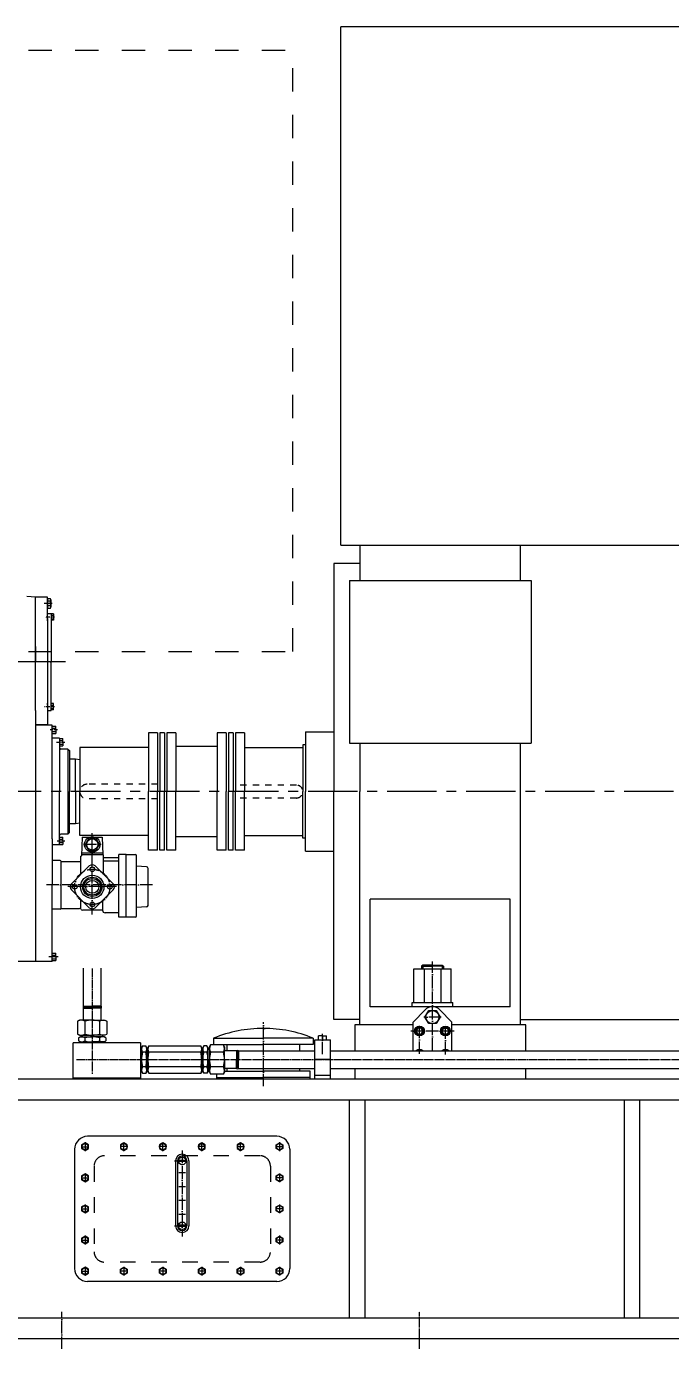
# Model space of a CAD drawing. Header units: inches. Extents: x 0 to 31702, y 0 to 24154.
# Drawn here: x 25409 to 26649, y 11746 to 14325 of the extents above; entities that cross this region are included whole.
import ezdxf

# ---------------------------------------------------------------- set-up
doc = ezdxf.new("R2010")
doc.units = ezdxf.units.IN
doc.header["$MEASUREMENT"] = 0
for name, pattern in [('ACAD_ISO04W100', [30, 24, -3, 0, -3]), ('CENTER', [50.8, 31.75, -6.35, 6.35, -6.35]), ('CHAIN', [0.7087, 0.4724, -0.0591, 0.1181, -0.0591]), ('EB_DASH', [6, 3, -3])]:
    doc.linetypes.add(name, pattern=pattern)
doc.layers.get('Defpoints').update_dxf_attribs({"lineweight": 5})
doc.layers.add('CAXA1', color=5, linetype='CENTER', lineweight=5)
doc.styles.add('Roman', font='arial.ttf')
doc.styles.get("Standard").update_dxf_attribs({"font": 'arial.ttf'})
doc.dimstyles.new('ISO-25', dxfattribs={"dimscale": 30, "dimtxt": 1.5, "dimasz": 1.5, "dimexe": 2, "dimexo": 2, "dimtad": 1, "dimtih": 1, "dimtoh": 1, "dimdec": 1, "dimlfac": 0.03937, "dimdsep": 46, "dimtxsty": 'Standard', "dimcen": 2.5, "dimclrd": 7, "dimclre": 7, "dimclrt": 7, "dimadec": 0, "dimazin": 0, "dimtfac": 1, "dimtdec": 1, "dimtmove": 0, "dimatfit": 3, "dimfxl": 1, "dimlwd": 5, "dimlwe": 5, "dimarcsym": 0})

# ---------------------------------------------------------------- blocks, each defined once
blk = doc.blocks.new('*D2')
at = {"color": 7, "linetype": 'Continuous', "lineweight": 5, "transparency": 16777216}
for p, q in [((24160.9, 11734.7), (24160.9, 11447.5)), ((27790.9, 11734.7), (27790.9, 11447.5)), ((27745.9, 11507.5), (24205.9, 11507.5))]:
    blk.add_line(p, q, dxfattribs=at)
at = {"color": 7, "transparency": 16777216}
for points in [[(24205.9, 11515), (24205.9, 11500), (24160.9, 11507.5)], [(27745.9, 11515), (27745.9, 11500), (27790.9, 11507.5)]]:
    blk.add_solid(points, dxfattribs=at)
at = {"layer": 'Defpoints', "color": 0, "transparency": 16777216}
for p in [(24160.9, 11794.7), (27790.9, 11794.7), (24160.9, 11507.5)]:
    blk.add_point(p, dxfattribs=at)
at = {"color": 7, "lineweight": 5, "transparency": 16777216, "insert": (25975.9, 11608.8), "char_height": 165, "attachment_point": 5, "style": 'Roman'}
blk.add_mtext('A', dxfattribs=at)
blk = doc.blocks.new('*D19')
at = {"color": 7, "linetype": 'Continuous', "lineweight": 5, "transparency": 16777216}
for p, q in [((28830.9, 12490.3), (28830.9, 11023.8)), ((22042.9, 12252.3), (22042.9, 11023.8)), ((28785.9, 11083.8), (22087.9, 11083.8))]:
    blk.add_line(p, q, dxfattribs=at)
at = {"color": 7, "transparency": 16777216}
for points in [[(22087.9, 11091.3), (22087.9, 11076.3), (22042.9, 11083.8)], [(28785.9, 11091.3), (28785.9, 11076.3), (28830.9, 11083.8)]]:
    blk.add_solid(points, dxfattribs=at)
at = {"layer": 'Defpoints', "color": 0, "transparency": 16777216}
for p in [(28830.9, 12550.3), (22042.9, 12312.3), (22042.9, 11083.8)]:
    blk.add_point(p, dxfattribs=at)
at = {"color": 7, "lineweight": 5, "transparency": 16777216, "insert": (26023.1, 11185.1), "char_height": 165, "attachment_point": 5, "style": 'Roman'}
blk.add_mtext('B', dxfattribs=at)

msp = doc.modelspace()

# ---------------------------------------------------------------- linework, layer by layer
at = {"color": 7, "lineweight": 5}
for p, q in [((28175.92, 14325.28), (26014.08, 14325.28)), ((26014.08, 13325.28), (26014.08, 14325.28)), ((26014.08, 13325.28), (27933.42, 13325.28)), ((26050.92, 13325.28), (26050.92, 13257.55)), ((26360.92, 13257.55), (26360.92, 13325.28)), ((26050.92, 13290.28), (26000.92, 13290.28)), ((26000.92, 13290.28), (26000.92, 12850.28)), ((26030.92, 13257.55), (26380.92, 13257.55)), ((26030.92, 13257.55), (26030.92, 12943.5)), ((26380.92, 13257.55), (26380.92, 12943.5)), ((25425.41, 13225.28), (25408.6, 13226.16)), ((25448.4, 13225.28), (25425.41, 13225.28)), ((25425.41, 13006.55), (25425.41, 13225.28)), ((25448.4, 13183.79), (25448.4, 13225.28)), ((25448.4, 13183.79), (25448.4, 13222.78)), ((25448.4, 13222.01), (25448.4, 13203.54)), ((25454.07, 13222.01), (25448.4, 13222.01)), ((25448.4, 13217.78), (25448.4, 13207.78)), ((25454.07, 13217.39), (25448.4, 13217.39)), ((25454.07, 13208.16), (25448.4, 13208.16)), ((25454.8, 13219.7), (25454.8, 13205.85)), ((25454.07, 13203.54), (25448.4, 13203.54)), ((25448.4, 13194.79), (25448.4, 13199.78)), ((25448.4, 13193.78), (25455.4, 13193.78)), ((25448.4, 13179.78), (25448.4, 13183.79)), ((25448.4, 13183.79), (25448.4, 13179.78)), ((25455.4, 13193.78), (25455.4, 13100.28)), ((25460.4, 13192.78), (25455.4, 13192.78)), ((25455.4, 13190.12), (25460.4, 13190.12)), ((25455.4, 13183.44), (25460.4, 13183.44)), ((25460.4, 13192.78), (25460.4, 13180.78)), ((25448.4, 13180.58), (25448.4, 12979.28)), ((25448.4, 13180.58), (25448.4, 12979.28)), ((25460.4, 13180.78), (25455.4, 13180.78)), ((25425.41, 13130.28), (25425.41, 13100.28)), ((25425.41, 13070.28), (25425.41, 13100.28)), ((25455.4, 13006.77), (25455.4, 13100.28)), ((25425.41, 13006.55), (25425.41, 12850.28)), ((25448.4, 13020.77), (25448.4, 13016.76)), ((25448.4, 13016.76), (25448.4, 13020.77)), ((25448.4, 13006.77), (25455.4, 13006.77)), ((25448.4, 13005.76), (25448.4, 13000.77)), ((25460.4, 13019.77), (25455.4, 13019.77)), ((25455.4, 13017.11), (25460.4, 13017.11)), ((25455.4, 13010.43), (25460.4, 13010.43)), ((25460.4, 13007.77), (25455.4, 13007.77)), ((25460.4, 13007.77), (25460.4, 13019.77)), ((25425.41, 12979.28), (25448.4, 12979.28)), ((25457.92, 12978.28), (25425.41, 12978.28)), ((25457.92, 12850.28), (25457.92, 12978.28)), ((25457.92, 12976.28), (25464.92, 12976.28)), ((25464.92, 12969.28), (25464.92, 12976.28)), ((25457.92, 12972.68), (25464.92, 12972.68)), ((25457.92, 12965.87), (25464.92, 12965.87)), ((25457.92, 12962.28), (25464.92, 12962.28)), ((25471.42, 12953.27), (25457.92, 12953.27)), ((25464.92, 12969.28), (25464.92, 12962.28)), ((25471.42, 12953.27), (25471.42, 12850.28)), ((25471.42, 12952.27), (25478.42, 12952.27)), ((25478.42, 12945.27), (25478.42, 12952.27)), ((25643.42, 12963.28), (25643.42, 12850.28)), ((25660.92, 12963.28), (25643.42, 12963.28)), ((25660.92, 12963.28), (25660.92, 12850.28)), ((25664.92, 12963.28), (25664.92, 12850.28)), ((25674.42, 12963.28), (25664.92, 12963.28)), ((25674.42, 12963.28), (25674.42, 12850.28)), ((25678.42, 12963.28), (25678.42, 12850.28)), ((25695.92, 12963.28), (25678.42, 12963.28)), ((25695.92, 12963.28), (25695.92, 12850.28)), ((25775.92, 12963.28), (25775.92, 12850.28)), ((25793.42, 12963.28), (25775.92, 12963.28)), ((25793.42, 12963.28), (25793.42, 12850.28)), ((25797.42, 12963.28), (25797.42, 12850.28)), ((25806.92, 12963.28), (25797.42, 12963.28)), ((25806.92, 12963.28), (25806.92, 12850.28)), ((25810.92, 12963.28), (25810.92, 12850.28)), ((25828.42, 12963.28), (25810.92, 12963.28)), ((25828.42, 12963.28), (25828.42, 12850.28)), ((25945.92, 12965.28), (25945.92, 12850.28)), ((25945.92, 12965.28), (26000.92, 12965.28)), ((25471.42, 12948.68), (25478.42, 12948.68)), ((25471.42, 12941.87), (25478.42, 12941.87)), ((25471.42, 12938.27), (25478.42, 12938.27)), ((25487.92, 12932.27), (25474.42, 12932.27)), ((25478.42, 12945.27), (25478.42, 12938.27)), ((25487.92, 12932.27), (25490.92, 12929.27)), ((25487.92, 12932.27), (25487.92, 12768.28)), ((25490.92, 12929.27), (25490.92, 12850.28)), ((25510.92, 12935.28), (25510.92, 12850.28)), ((25643.42, 12935.28), (25510.92, 12935.28)), ((25775.92, 12937.33), (25695.92, 12937.33)), ((25828.42, 12935.28), (25940.92, 12935.28)), ((25940.92, 12940.28), (25940.92, 12850.28)), ((25945.92, 12940.28), (25940.92, 12940.28)), ((26030.92, 12943.5), (26380.92, 12943.5)), ((26050.92, 12943.5), (26050.92, 12850.28)), ((26360.92, 12400.28), (26360.92, 12943.5)), ((25502.41, 12912.78), (25490.92, 12912.78)), ((25510.92, 12911.28), (25502.41, 12912.78)), ((25502.41, 12850.28), (25502.41, 12912.78)), ((25425.41, 12850.28), (25425.41, 12522.28)), ((25457.92, 12759.28), (25457.92, 12850.28)), ((25471.42, 12747.28), (25471.42, 12850.28)), ((25490.92, 12771.28), (25490.92, 12850.28)), ((25502.41, 12850.28), (25502.41, 12787.78)), ((25510.92, 12765.28), (25510.92, 12850.28)), ((25643.42, 12737.28), (25643.42, 12850.28)), ((25660.92, 12737.28), (25660.92, 12850.28)), ((25664.92, 12737.28), (25664.92, 12850.28)), ((25674.42, 12737.28), (25674.42, 12850.28)), ((25678.42, 12737.28), (25678.42, 12850.28)), ((25695.92, 12737.28), (25695.92, 12850.28)), ((25775.92, 12737.28), (25775.92, 12850.28)), ((25793.42, 12737.28), (25793.42, 12850.28)), ((25797.42, 12737.28), (25797.42, 12850.28)), ((25806.92, 12737.28), (25806.92, 12850.28)), ((25810.92, 12737.28), (25810.92, 12850.28)), ((25828.42, 12737.28), (25828.42, 12850.28)), ((25940.92, 12760.28), (25940.92, 12850.28)), ((25945.92, 12735.28), (25945.92, 12850.28)), ((26000.92, 12410.28), (26000.92, 12850.28)), ((26050.92, 12400.28), (26050.92, 12850.28)), ((25487.92, 12768.28), (25490.92, 12771.28)), ((25502.41, 12787.78), (25490.92, 12787.78)), ((25510.92, 12789.28), (25502.41, 12787.78)), ((25457.92, 12759.28), (25457.92, 12670.28)), ((25457.92, 12759.28), (25457.92, 12724.28)), ((25471.42, 12747.28), (25457.92, 12747.28)), ((25471.42, 12747.28), (25457.92, 12747.28)), ((25471.42, 12762.28), (25478.42, 12762.28)), ((25471.42, 12758.68), (25478.42, 12758.68)), ((25471.42, 12751.87), (25478.42, 12751.87)), ((25471.42, 12748.28), (25478.42, 12748.28)), ((25487.92, 12768.28), (25474.42, 12768.28)), ((25478.42, 12755.28), (25478.42, 12762.28)), ((25478.42, 12755.28), (25478.42, 12748.28)), ((25643.42, 12765.28), (25510.92, 12765.28)), ((25515.58, 12762.39), (25514.31, 12726.15)), ((25515.58, 12762.39), (25529.8, 12762.39)), ((25527.99, 12760.29), (25521.06, 12748.29)), ((25521.06, 12748.29), (25527.99, 12736.29)), ((25541.84, 12760.29), (25527.99, 12760.29)), ((25540.03, 12762.39), (25554.25, 12762.39)), ((25548.77, 12748.29), (25541.84, 12760.29)), ((25541.84, 12736.29), (25548.77, 12748.29)), ((25554.25, 12762.39), (25555.45, 12728.29)), ((25775.92, 12763.22), (25695.92, 12763.22)), ((25828.42, 12765.28), (25940.92, 12765.28)), ((25945.92, 12760.28), (25940.92, 12760.28)), ((25512.93, 12690.47), (25512.93, 12725.58)), ((25555.34, 12731.29), (25514.49, 12731.29)), ((25556.9, 12728.29), (25514.49, 12728.29)), ((25527.99, 12736.29), (25541.84, 12736.29)), ((25556.9, 12690.47), (25556.9, 12728.29)), ((25556.9, 12723), (25585.98, 12723)), ((25585.98, 12607.79), (25585.98, 12728.89)), ((25600.42, 12728.89), (25585.98, 12728.89)), ((25600.42, 12728.89), (25617.98, 12728.89)), ((25600.42, 12607.79), (25600.42, 12728.89)), ((25619.98, 12609.79), (25619.98, 12726.89)), ((25660.92, 12737.28), (25643.42, 12737.28)), ((25674.42, 12737.28), (25664.92, 12737.28)), ((25695.92, 12737.28), (25678.42, 12737.28)), ((25793.42, 12737.28), (25775.92, 12737.28)), ((25806.92, 12737.28), (25797.42, 12737.28)), ((25828.42, 12737.28), (25810.92, 12737.28)), ((25945.92, 12735.28), (26000.92, 12735.28)), ((25472.92, 12717.29), (25457.92, 12717.29)), ((25474.92, 12715.29), (25512.93, 12715.29)), ((25474.92, 12625.29), (25474.92, 12715.29)), ((25494.61, 12672.15), (25529.26, 12706.8)), ((25540.57, 12706.8), (25575.22, 12672.15)), ((25585.98, 12716.24), (25556.9, 12716.24)), ((25639.62, 12705.08), (25619.98, 12706.41)), ((25642.42, 12630.69), (25642.42, 12702.09)), ((25457.92, 12522.28), (25457.92, 12670.28)), ((25474.92, 12625.29), (25474.92, 12687.28)), ((25529.26, 12626.19), (25494.61, 12660.83)), ((25512.93, 12624.39), (25512.93, 12642.51)), ((25540.57, 12626.19), (25575.22, 12660.83)), ((25554.73, 12640.34), (25554.73, 12621.39)), ((26070.92, 12435.28), (26070.92, 12642.78)), ((26340.92, 12642.78), (26070.92, 12642.78)), ((26340.92, 12435.28), (26340.92, 12642.78)), ((25472.92, 12623.29), (25457.92, 12623.29)), ((25472.92, 12623.29), (25457.92, 12623.29)), ((25474.92, 12624.79), (25510.52, 12624.79)), ((25554.73, 12621.39), (25515.93, 12621.39)), ((25585.98, 12616.39), (25559.73, 12616.39)), ((25639.62, 12627.7), (25619.98, 12626.37)), ((25600.42, 12607.79), (25585.98, 12607.79)), ((25617.98, 12607.79), (25600.42, 12607.79)), ((25457.92, 12538.28), (25464.92, 12538.28)), ((25464.92, 12531.28), (25464.92, 12538.28)), ((25457.92, 12522.28), (25389.91, 12522.28)), ((25457.92, 12534.68), (25464.92, 12534.68)), ((25457.92, 12527.87), (25464.92, 12527.87)), ((25457.92, 12524.28), (25464.92, 12524.28)), ((25464.92, 12531.28), (25464.92, 12524.28)), ((26172.22, 12515.28), (26169.92, 12513.43)), ((26169.92, 12513.43), (26169.92, 12508.28)), ((26169.92, 12513.43), (26190.92, 12513.43)), ((26190.92, 12515.28), (26172.22, 12515.28)), ((26172.22, 12513.43), (26172.22, 12508.28)), ((26190.92, 12515.28), (26209.62, 12515.28)), ((26211.92, 12513.43), (26190.92, 12513.43)), ((26209.62, 12515.28), (26211.92, 12513.43)), ((26209.62, 12513.43), (26209.62, 12508.28)), ((26211.92, 12513.43), (26211.92, 12508.28)), ((25517.95, 12436.25), (25517.95, 12509.37)), ((25551.89, 12436.25), (25551.89, 12509.37)), ((26154.92, 12508.28), (26226.92, 12508.28)), ((26154.92, 12443.28), (26154.92, 12508.28)), ((26175.04, 12508.28), (26175.04, 12443.28)), ((26206.8, 12508.28), (26206.8, 12443.28)), ((26226.92, 12443.28), (26226.92, 12508.28)), ((25521.36, 12434.27), (25517.95, 12436.25)), ((25517.95, 12436.25), (25534.92, 12436.25)), ((25521.36, 12434.27), (25517.95, 12432.3)), ((25521.36, 12434.27), (25534.92, 12434.28)), ((25521.36, 12434.27), (25534.92, 12434.28)), ((25551.89, 12436.25), (25534.92, 12436.25)), ((25548.48, 12434.28), (25534.92, 12434.28)), ((25548.48, 12434.27), (25534.92, 12434.28)), ((25548.48, 12434.27), (25551.89, 12436.25)), ((25548.48, 12434.28), (25551.89, 12432.3)), ((26340.92, 12435.28), (26070.92, 12435.28)), ((26151.92, 12435.28), (26151.92, 12443.28)), ((26151.92, 12443.28), (26229.92, 12443.28)), ((26229.92, 12435.28), (26229.92, 12443.28)), ((25510.45, 12409.31), (25506.66, 12407.13)), ((25510.45, 12409.31), (25506.66, 12407.13)), ((25534.96, 12409.29), (25510.45, 12409.31)), ((25534.96, 12409.29), (25510.45, 12409.31)), ((25517.96, 12409.31), (25517.95, 12432.3)), ((25517.95, 12432.3), (25534.92, 12432.3)), ((25517.95, 12432.3), (25517.95, 12432.3)), ((25534.88, 12409.29), (25559.39, 12409.31)), ((25534.88, 12409.29), (25559.39, 12409.31)), ((25551.89, 12432.3), (25534.92, 12432.3)), ((25551.88, 12409.31), (25551.89, 12432.3)), ((25551.89, 12432.3), (25551.89, 12432.3)), ((25559.39, 12409.31), (25563.18, 12407.13)), ((25559.39, 12409.31), (25563.18, 12407.13)), ((26050.92, 12410.28), (26000.92, 12410.28)), ((26153.42, 12405.28), (26176.55, 12429.18)), ((26228.42, 12405.28), (26205.3, 12429.18)), ((26360.92, 12410.28), (27450.92, 12410.28)), ((25506.66, 12407.13), (25506.64, 12382.51)), ((25506.66, 12407.13), (25506.64, 12382.51)), ((25520.81, 12407.12), (25520.79, 12382.49)), ((25520.81, 12407.12), (25520.79, 12382.49)), ((25549.03, 12407.12), (25549.05, 12382.49)), ((25549.03, 12407.12), (25549.05, 12382.49)), ((25563.18, 12407.13), (25563.2, 12382.51)), ((25563.18, 12407.13), (25563.2, 12382.51)), ((25864.92, 12393.28), (25868.26, 12393.28)), ((26153.42, 12400.28), (26040.92, 12400.28)), ((26040.92, 12400.28), (26040.92, 12350.28)), ((26153.42, 12400.28), (26050.92, 12400.28)), ((26153.42, 12350.28), (26153.42, 12405.28)), ((26228.42, 12350.28), (26228.42, 12405.28)), ((26370.92, 12400.28), (26228.42, 12400.28)), ((26360.92, 12400.28), (26228.42, 12400.28)), ((26370.92, 12350.28), (26370.92, 12400.28)), ((25627.92, 12365.28), (25497.92, 12365.28)), ((25497.92, 12295.28), (25497.92, 12365.28)), ((25507.72, 12381.84), (25510.43, 12380.31)), ((25508.63, 12375.37), (25511.93, 12377.27)), ((25508.63, 12375.37), (25508.63, 12369.18)), ((25511.93, 12367.27), (25508.63, 12369.18)), ((25510.43, 12380.31), (25534.93, 12380.29)), ((25510.43, 12380.31), (25534.93, 12380.29)), ((25511.93, 12377.27), (25534.92, 12377.28)), ((25511.93, 12367.27), (25534.92, 12367.28)), ((25513.92, 12365.27), (25513.92, 12367.27)), ((25515.43, 12380.31), (25515.43, 12377.27)), ((25515.43, 12380.31), (25515.43, 12377.27)), ((25520.78, 12375.28), (25520.78, 12369.27)), ((25559.41, 12380.31), (25534.91, 12380.29)), ((25559.41, 12380.31), (25534.91, 12380.29)), ((25557.91, 12377.28), (25534.92, 12377.28)), ((25557.91, 12367.28), (25534.92, 12367.28)), ((25549.06, 12375.28), (25549.06, 12369.27)), ((25554.41, 12380.31), (25554.41, 12377.28)), ((25554.41, 12380.31), (25554.41, 12377.28)), ((25555.92, 12365.28), (25555.92, 12367.28)), ((25561.21, 12375.37), (25557.91, 12377.28)), ((25557.91, 12367.28), (25561.21, 12369.18)), ((25562.12, 12381.84), (25559.41, 12380.31)), ((25561.21, 12375.37), (25561.21, 12369.18)), ((25627.92, 12365.28), (25627.92, 12295.78)), ((25629.92, 12356.27), (25631.83, 12359.57)), ((25629.92, 12333.27), (25629.92, 12356.27)), ((25631.83, 12359.57), (25638.02, 12359.57)), ((25639.92, 12356.27), (25638.02, 12359.57)), ((25639.92, 12333.27), (25639.92, 12356.27)), ((25639.92, 12352.77), (25639.92, 12356.27)), ((25639.92, 12356.27), (25639.92, 12333.27)), ((25639.92, 12333.27), (25639.92, 12356.27)), ((25641.92, 12356.27), (25643.83, 12359.57)), ((25641.92, 12333.27), (25641.92, 12356.27)), ((25641.92, 12356.27), (25641.92, 12349.77)), ((25641.92, 12333.27), (25641.92, 12356.27)), ((25643.83, 12359.57), (25744.04, 12359.57)), ((25745.95, 12356.27), (25744.04, 12359.57)), ((25745.95, 12333.27), (25745.95, 12356.27)), ((25745.95, 12356.27), (25745.95, 12333.27)), ((25745.95, 12352.77), (25745.95, 12356.27)), ((25747.95, 12356.27), (25749.85, 12359.57)), ((25747.95, 12356.27), (25747.95, 12349.77)), ((25747.95, 12333.27), (25747.95, 12356.27)), ((25756.04, 12359.57), (25749.85, 12359.57)), ((25757.95, 12356.27), (25756.04, 12359.57)), ((25757.95, 12333.27), (25757.95, 12356.27)), ((25757.95, 12352.77), (25757.95, 12356.27)), ((25757.95, 12356.27), (25757.95, 12333.27)), ((25760.95, 12357.78), (25763.14, 12361.57)), ((25760.95, 12352.77), (25760.95, 12357.78)), ((25760.95, 12357.78), (25760.95, 12333.27)), ((25787.76, 12361.57), (25763.14, 12361.57)), ((25768.8, 12374.53), (25768.8, 12362.32)), ((25768.8, 12374.53), (25864.92, 12374.53)), ((25768.8, 12362.32), (25864.92, 12362.32)), ((25789.95, 12357.78), (25787.76, 12361.57)), ((25789.95, 12357.78), (25789.95, 12350.27)), ((25789.95, 12333.27), (25789.95, 12357.78)), ((25794.92, 12350.28), (25794.92, 12362.32)), ((25961.04, 12374.53), (25864.92, 12374.53)), ((25961.04, 12362.32), (25864.92, 12362.32)), ((25934.92, 12350.28), (25934.92, 12362.32)), ((25961.04, 12374.53), (25961.04, 12362.32)), ((25964.08, 12295.28), (25964.08, 12371.28)), ((25964.08, 12371.28), (25994.08, 12371.28)), ((25979.08, 12379.28), (25971.28, 12379.28)), ((25971.28, 12371.28), (25971.28, 12379.28)), ((25979.08, 12379.28), (25986.87, 12379.28)), ((25979.08, 12379.28), (25979.08, 12371.28)), ((25986.87, 12371.28), (25986.87, 12379.28)), ((25994.08, 12295.28), (25994.08, 12371.28)), ((25627.92, 12354.27), (25629.92, 12354.27)), ((25629.92, 12333.28), (25629.92, 12310.28)), ((25638.02, 12347.42), (25631.83, 12347.42)), ((25639.89, 12354.27), (25641.92, 12354.27)), ((25639.92, 12333.28), (25639.92, 12310.28)), ((25639.92, 12310.28), (25639.92, 12333.28)), ((25639.92, 12333.28), (25639.92, 12310.28)), ((25641.92, 12333.28), (25641.92, 12310.28)), ((25641.92, 12333.28), (25641.92, 12310.28)), ((25744.04, 12347.42), (25643.83, 12347.42)), ((25745.95, 12354.27), (25747.98, 12354.27)), ((25745.95, 12333.27), (25745.95, 12354.27)), ((25745.95, 12333.28), (25745.95, 12310.28)), ((25745.95, 12310.28), (25745.95, 12333.28)), ((25745.95, 12333.28), (25745.95, 12312.28)), ((25747.95, 12333.28), (25747.95, 12310.28)), ((25756.04, 12347.42), (25749.85, 12347.42)), ((25760.95, 12352.77), (25757.95, 12352.77)), ((25757.95, 12333.28), (25757.95, 12310.28)), ((25757.95, 12310.28), (25757.95, 12333.28)), ((25760.95, 12308.77), (25760.95, 12333.28)), ((25787.76, 12347.42), (25763.14, 12347.42)), ((25812.93, 12350.28), (25789.95, 12350.28)), ((25789.95, 12333.28), (25789.95, 12308.77)), ((25814.95, 12346.78), (25812.93, 12350.28)), ((25812.93, 12350.28), (25812.93, 12333.28)), ((25812.93, 12316.28), (25812.93, 12333.27)), ((25814.95, 12346.78), (25816.97, 12350.28)), ((25814.95, 12333.29), (25814.95, 12346.78)), ((25814.95, 12333.26), (25814.95, 12319.78)), ((25816.97, 12350.28), (25964.08, 12350.28)), ((25816.97, 12350.28), (25816.97, 12333.28)), ((25816.97, 12316.28), (25816.97, 12333.27)), ((25994.08, 12333.28), (25964.08, 12333.28)), ((25994.08, 12350.28), (26677.5, 12350.28)), ((25627.92, 12312.28), (25629.92, 12312.28)), ((25629.92, 12310.28), (25631.83, 12306.98)), ((25638.02, 12319.13), (25631.83, 12319.13)), ((25631.83, 12306.98), (25638.02, 12306.98)), ((25639.92, 12310.28), (25638.02, 12306.98)), ((25639.89, 12312.28), (25641.92, 12312.28)), ((25639.92, 12313.78), (25639.92, 12310.28)), ((25641.92, 12310.28), (25641.92, 12316.78)), ((25641.92, 12310.28), (25643.83, 12306.98)), ((25744.04, 12319.13), (25643.83, 12319.13)), ((25643.83, 12306.98), (25744.04, 12306.98)), ((25745.95, 12310.28), (25744.04, 12306.98)), ((25745.95, 12313.78), (25745.95, 12310.28)), ((25745.95, 12312.28), (25747.98, 12312.28)), ((25747.95, 12310.28), (25747.95, 12316.78)), ((25747.95, 12310.28), (25749.85, 12306.98)), ((25756.04, 12319.13), (25749.85, 12319.13)), ((25756.04, 12306.98), (25749.85, 12306.98)), ((25757.95, 12310.28), (25756.04, 12306.98)), ((25760.95, 12313.78), (25757.95, 12313.78)), ((25757.95, 12313.78), (25757.95, 12310.28)), ((25760.95, 12313.78), (25760.95, 12308.77)), ((25760.95, 12308.77), (25763.14, 12304.98)), ((25787.76, 12319.13), (25763.14, 12319.13)), ((25787.76, 12304.98), (25763.14, 12304.98)), ((25774.92, 12295.28), (25774.92, 12304.98)), ((25789.95, 12308.77), (25787.76, 12304.98)), ((25789.95, 12308.77), (25789.95, 12316.28)), ((25812.93, 12316.28), (25789.95, 12316.28)), ((25789.95, 12310.67), (25864.92, 12310.67)), ((25794.92, 12310.67), (25794.92, 12316.28)), ((25814.95, 12319.78), (25812.93, 12316.28)), ((25814.95, 12319.78), (25816.97, 12316.28)), ((25816.97, 12316.28), (25964.08, 12316.28)), ((25954.92, 12310.67), (25864.92, 12310.67)), ((25934.92, 12310.67), (25934.92, 12316.28)), ((25954.92, 12295.28), (25954.92, 12310.67)), ((25994.08, 12316.28), (26677.5, 12316.28)), ((26040.92, 12316.28), (26040.92, 12295.28)), ((26370.92, 12295.28), (26370.92, 12316.28)), ((27790.92, 12295.28), (25374.91, 12295.28)), ((25627.92, 12297.28), (25497.92, 12297.28)), ((25774.92, 12298.79), (25864.92, 12298.79)), ((25954.92, 12298.79), (25864.92, 12298.79)), ((25964.08, 12303.28), (25994.08, 12303.28)), ((27790.92, 12255.28), (24755.87, 12255.28)), ((26030.92, 11835.28), (26030.92, 12255.28)), ((26060.92, 11835.28), (26060.92, 12255.28)), ((26560.92, 11835.28), (26560.92, 12255.28)), ((26590.92, 11835.28), (26590.92, 12255.28)), ((25890.94, 12185.28), (25525.94, 12185.28)), ((25500.94, 12160.28), (25500.94, 11930.28)), ((25915.94, 12160.28), (25915.94, 11930.28)), ((25695.44, 12137.77), (25695.44, 12012.77)), ((25699.36, 12137.77), (25699.36, 12012.77)), ((25715.58, 12138.96), (25701.29, 12138.96)), ((25715.58, 12136.58), (25701.29, 12136.58)), ((25717.51, 12137.77), (25717.51, 12012.77)), ((25721.44, 12137.77), (25721.44, 12012.77)), ((25702.06, 12115.27), (25714.81, 12115.27)), ((25702.06, 12088.6), (25714.81, 12088.6)), ((25702.06, 12061.94), (25714.81, 12061.94)), ((25702.06, 12035.27), (25714.81, 12035.27)), ((25715.58, 12013.96), (25701.29, 12013.96)), ((25715.58, 12011.58), (25701.29, 12011.58)), ((25890.94, 11905.28), (25525.94, 11905.28)), ((24160.87, 11835.28), (27790.92, 11835.28)), ((24160.87, 11795.28), (27790.92, 11795.28))]:
    msp.add_line(p, q, dxfattribs=at)
at = {"color": 7, "linetype": 'EB_DASH', "lineweight": 5, "ltscale": 15}
for p, q in [((24871.92, 14280.28), (25921.92, 14280.28)), ((25921.92, 13120.28), (25921.92, 14280.28)), ((24871.92, 13120.28), (25921.92, 13120.28))]:
    msp.add_line(p, q, dxfattribs=at)
at = {"color": 7, "linetype": 'ACAD_ISO04W100', "lineweight": 5, "ltscale": 0.3}
for p, q in [((25457.8, 13212.78), (25442.2, 13212.78)), ((25462.41, 13186.78), (25444.11, 13186.78)), ((25462.41, 13013.77), (25443.04, 13013.77)), ((25467.9, 12969.28), (25453.75, 12969.28)), ((25466.19, 12945.27), (25482.2, 12945.27)), ((25467.11, 12755.28), (25482.2, 12755.28)), ((25552.37, 12748.29), (25517.52, 12748.29))]:
    msp.add_line(p, q, dxfattribs=at)
at = {"color": 7, "linetype": 'EB_DASH', "lineweight": 5, "ltscale": 4}
for p, q in [((25660.92, 12864.28), (25524.92, 12864.28)), ((25928.42, 12862.78), (25810.92, 12862.78)), ((25660.92, 12836.28), (25524.92, 12836.28)), ((25928.42, 12837.78), (25810.92, 12837.78))]:
    msp.add_line(p, q, dxfattribs=at)
at = {"color": 7, "linetype": 'ACAD_ISO04W100', "lineweight": 5}
for p, q in [((25534.92, 12612.94), (25534.92, 12770.28)), ((25651.18, 12670.28), (25445.81, 12670.28)), ((25581.63, 12667.28), (25487.99, 12667.28)), ((25468.98, 12531.28), (25451.42, 12531.28)), ((26190.92, 12350.28), (26190.92, 12522.17)), ((26207.88, 12415.28), (26173.96, 12415.28)), ((25864.92, 12281.88), (25864.92, 12405.67)), ((25979.08, 12343.5), (25979.08, 12383.24)), ((26232.53, 12388.28), (26149.31, 12388.28)), ((26165.92, 12344.23), (26165.92, 12400.94)), ((26215.92, 12343.38), (26215.92, 12400.94)), ((25513.44, 12165.28), (25528.44, 12165.28)), ((25520.94, 12173.75), (25520.94, 12156.92)), ((25603.44, 12165.34), (25588.44, 12165.34)), ((25595.94, 12156.86), (25595.94, 12173.69)), ((25678.44, 12165.34), (25663.44, 12165.34)), ((25670.94, 12156.86), (25670.94, 12173.69)), ((25708.44, 12157.66), (25708.44, 11992.07)), ((25753.44, 12165.34), (25738.44, 12165.34)), ((25745.94, 12156.86), (25745.94, 12173.69)), ((25828.44, 12165.28), (25813.44, 12165.28)), ((25826.64, 12165.28), (25815.23, 12165.28)), ((25820.94, 12156.8), (25820.94, 12173.63)), ((25820.94, 12159.57), (25820.94, 12170.98)), ((25903.44, 12165.28), (25888.44, 12165.28)), ((25895.94, 12173.75), (25895.94, 12156.92)), ((25693.36, 12137.77), (25723.4, 12137.77)), ((25513.44, 12105.28), (25528.44, 12105.28)), ((25515.23, 12105.28), (25526.64, 12105.28)), ((25520.94, 12113.75), (25520.94, 12096.92)), ((25520.94, 12110.98), (25520.94, 12099.57)), ((25903.44, 12105.28), (25888.44, 12105.28)), ((25901.64, 12105.28), (25890.23, 12105.28)), ((25895.94, 12113.75), (25895.94, 12096.92)), ((25895.94, 12110.98), (25895.94, 12099.57)), ((25520.94, 12053.75), (25520.94, 12036.92)), ((25520.94, 12050.98), (25520.94, 12039.57)), ((25895.94, 12053.75), (25895.94, 12036.92)), ((25895.94, 12050.98), (25895.94, 12039.57)), ((25513.44, 12045.28), (25528.44, 12045.28)), ((25515.23, 12045.28), (25526.64, 12045.28)), ((25903.44, 12045.28), (25888.44, 12045.28)), ((25901.64, 12045.28), (25890.23, 12045.28)), ((25693.36, 12012.77), (25723.4, 12012.77)), ((25513.44, 11985.28), (25528.44, 11985.28)), ((25515.23, 11985.28), (25526.64, 11985.28)), ((25520.94, 11993.75), (25520.94, 11976.92)), ((25520.94, 11990.98), (25520.94, 11979.57)), ((25903.44, 11985.28), (25888.44, 11985.28)), ((25901.64, 11985.28), (25890.23, 11985.28)), ((25895.94, 11993.75), (25895.94, 11976.92)), ((25895.94, 11990.98), (25895.94, 11979.57)), ((25513.44, 11925.28), (25528.44, 11925.28)), ((25515.23, 11925.28), (25526.64, 11925.28)), ((25520.94, 11933.75), (25520.94, 11916.92)), ((25520.94, 11930.98), (25520.94, 11919.57)), ((25603.44, 11925.21), (25588.44, 11925.21)), ((25595.94, 11933.69), (25595.94, 11916.86)), ((25678.44, 11925.21), (25663.44, 11925.21)), ((25670.94, 11933.69), (25670.94, 11916.86)), ((25753.44, 11925.21), (25738.44, 11925.21)), ((25745.94, 11933.69), (25745.94, 11916.86)), ((25828.44, 11925.28), (25813.44, 11925.28)), ((25826.64, 11925.28), (25815.23, 11925.28)), ((25820.94, 11933.75), (25820.94, 11916.92)), ((25820.94, 11930.98), (25820.94, 11919.57)), ((25903.44, 11925.28), (25888.44, 11925.28)), ((25901.64, 11925.28), (25890.23, 11925.28)), ((25895.94, 11933.75), (25895.94, 11916.92)), ((25895.94, 11930.98), (25895.94, 11919.57)), ((25475.92, 11775.11), (25475.92, 11847.09))]:
    msp.add_line(p, q, dxfattribs=at)
at = {"color": 7, "linetype": 'CHAIN', "lineweight": 5, "ltscale": 15}
for p, q in [((25534.92, 12509.18), (25534.92, 12305.76)), ((25504.26, 12333.28), (27890.92, 12333.28)), ((26165.92, 11775.11), (26165.92, 11847.09))]:
    msp.add_line(p, q, dxfattribs=at)
at = {"color": 7, "linetype": 'EB_DASH', "lineweight": 5, "ltscale": 10}
for p, q in [((25538.44, 12127.78), (25538.44, 11962.78)), ((25858.44, 12147.78), (25558.44, 12147.78)), ((25878.44, 12127.78), (25878.44, 11962.78)), ((25858.44, 11942.78), (25558.44, 11942.78))]:
    msp.add_line(p, q, dxfattribs=at)
at = {"color": 7, "lineweight": 5}
for points in [[(26205.42, 12415.28), (26198.17, 12402.72), (26183.67, 12402.72), (26176.42, 12415.28), (26183.67, 12427.83), (26198.17, 12427.83)], [(26159.14, 12388.28), (26162.53, 12382.4), (26169.31, 12382.4), (26172.71, 12388.28), (26169.31, 12394.15), (26162.53, 12394.15)], [(26222.71, 12388.28), (26219.31, 12382.4), (26212.53, 12382.4), (26209.14, 12388.28), (26212.53, 12394.15), (26219.31, 12394.15)], [(25520.94, 12157.78), (25527.43, 12161.53), (25527.43, 12169.03), (25520.94, 12172.78), (25514.44, 12169.03), (25514.44, 12161.53)], [(25595.94, 12172.84), (25589.44, 12169.09), (25589.44, 12161.59), (25595.94, 12157.84), (25602.43, 12161.59), (25602.43, 12169.09)], [(25670.94, 12172.84), (25664.44, 12169.09), (25664.44, 12161.59), (25670.94, 12157.84), (25677.43, 12161.59), (25677.43, 12169.09)], [(25745.94, 12172.84), (25739.44, 12169.09), (25739.44, 12161.59), (25745.94, 12157.84), (25752.43, 12161.59), (25752.43, 12169.09)], [(25820.94, 12172.78), (25814.44, 12169.03), (25814.44, 12161.53), (25820.94, 12157.78), (25827.43, 12161.53), (25827.43, 12169.03)], [(25895.94, 12157.78), (25889.44, 12161.53), (25889.44, 12169.03), (25895.94, 12172.78), (25902.43, 12169.03), (25902.43, 12161.53)], [(25520.94, 12097.78), (25527.43, 12101.53), (25527.43, 12109.03), (25520.94, 12112.78), (25514.44, 12109.03), (25514.44, 12101.53)], [(25895.94, 12097.78), (25889.44, 12101.53), (25889.44, 12109.03), (25895.94, 12112.78), (25902.43, 12109.03), (25902.43, 12101.53)], [(25520.94, 12037.78), (25527.43, 12041.53), (25527.43, 12049.03), (25520.94, 12052.78), (25514.44, 12049.03), (25514.44, 12041.53)], [(25895.94, 12037.78), (25889.44, 12041.53), (25889.44, 12049.03), (25895.94, 12052.78), (25902.43, 12049.03), (25902.43, 12041.53)], [(25520.94, 11977.78), (25527.43, 11981.53), (25527.43, 11989.03), (25520.94, 11992.78), (25514.44, 11989.03), (25514.44, 11981.53)], [(25895.94, 11977.78), (25889.44, 11981.53), (25889.44, 11989.03), (25895.94, 11992.78), (25902.43, 11989.03), (25902.43, 11981.53)], [(25520.94, 11917.78), (25527.43, 11921.53), (25527.43, 11929.03), (25520.94, 11932.78), (25514.44, 11929.03), (25514.44, 11921.53)], [(25595.94, 11917.71), (25589.44, 11921.46), (25589.44, 11928.96), (25595.94, 11932.71), (25602.43, 11928.96), (25602.43, 11921.46)], [(25670.94, 11917.71), (25664.44, 11921.46), (25664.44, 11928.96), (25670.94, 11932.71), (25677.43, 11928.96), (25677.43, 11921.46)], [(25745.94, 11917.71), (25739.44, 11921.46), (25739.44, 11928.96), (25745.94, 11932.71), (25752.43, 11928.96), (25752.43, 11921.46)], [(25820.94, 11917.78), (25814.44, 11921.53), (25814.44, 11929.03), (25820.94, 11932.78), (25827.43, 11929.03), (25827.43, 11921.53)], [(25895.94, 11917.78), (25889.44, 11921.53), (25889.44, 11929.03), (25895.94, 11932.78), (25902.43, 11929.03), (25902.43, 11921.53)]]:
    msp.add_lwpolyline(points, close=True, dxfattribs=at)
for centre, radius in [((25534.92, 12748.29), 15), ((25534.92, 12748.29), 11), ((25534.92, 12700.39), 4.5), ((25501.02, 12666.49), 4.5), ((25534.87, 12666.39), 22.5), ((25534.92, 12666.39), 18.6), ((25534.92, 12666.49), 16), ((25534.92, 12666.49), 12.5), ((25568.82, 12666.49), 4.5), ((25534.92, 12632.59), 4.5), ((26190.92, 12415.28), 12.56), ((26165.92, 12388.28), 9.5), ((26165.92, 12388.28), 8), ((26215.92, 12388.28), 9.5), ((26215.92, 12388.28), 8), ((25520.94, 12165.34), 6.15), ((25595.94, 12165.28), 6.15), ((25670.94, 12165.28), 6.15), ((25745.94, 12165.28), 6.15), ((25820.94, 12165.21), 6.15), ((25895.94, 12165.34), 6.15), ((25708.44, 12137.77), 7.24), ((25520.94, 12105.34), 6.15), ((25895.94, 12105.34), 6.15), ((25520.94, 12045.34), 6.15), ((25895.94, 12045.34), 6.15), ((25708.44, 12012.77), 7.24), ((25520.94, 11985.34), 6.15), ((25895.94, 11985.34), 6.15), ((25520.94, 11925.34), 6.15), ((25595.94, 11925.28), 6.15), ((25670.94, 11925.28), 6.15), ((25745.94, 11925.28), 6.15), ((25820.94, 11925.34), 6.15), ((25895.94, 11925.34), 6.15)]:
    msp.add_circle(centre, radius, dxfattribs=at)
at = {"color": 7, "linetype": 'ACAD_ISO04W100', "lineweight": 5}
msp.add_circle((25534.92, 12666.39), 34, dxfattribs=at)
at = {"color": 7, "lineweight": 5}
for centre, radius, start, end in [((25450.78, 13219.7), 4.02, 324.96996, 35.03004), ((25439.8, 13212.78), 15, 342.06607, 17.93393), ((25450.78, 13205.85), 4.02, 324.96996, 35.03004), ((25474.42, 12935.27), 3, 180, 270), ((25474.42, 12765.28), 3, 90, 180), ((25534.92, 12670.29), 59.5, 110.15664, 111.6848), ((25617.98, 12726.89), 2, 0, 90), ((25472.92, 12715.29), 2, 0, 90), ((25534.92, 12701.14), 8, 45, 135), ((25639.42, 12702.09), 3, 0, 86.13391), ((25500.27, 12666.49), 8, 135, 225), ((25569.56, 12666.49), 8, 315, 45), ((25472.92, 12625.29), 2, 270, 0), ((25472.92, 12625.29), 2, 270, 0), ((25510.52, 12621.79), 3, 25.67889, 90.00017), ((25515.93, 12624.39), 3, 205.67933, 270), ((25534.92, 12631.84), 8, 225, 315), ((25559.73, 12621.39), 5, 180, 270), ((25639.42, 12630.69), 3, 273.86609, 0), ((25617.98, 12609.79), 2, 270, 0), ((25519.78, 12434.28), 2.69, 132.93019, 227.07305), ((25550.05, 12434.28), 2.69, 312.92817, 47.07103), ((26190.92, 12415.28), 20, 44.04938, 135.95062), ((25513.72, 12396.78), 12.53, 55.56554, 124.33403), ((25513.72, 12396.78), 12.53, 55.56554, 124.33403), ((25534.92, 12362.46), 46.83, 89.94978, 107.53774), ((25534.92, 12362.46), 46.83, 89.94978, 107.53774), ((25534.92, 12362.46), 46.83, 72.46348, 90.05143), ((25534.92, 12362.46), 46.83, 72.46348, 90.05143), ((25556.12, 12396.78), 12.53, 55.66719, 124.43568), ((25556.12, 12396.78), 12.53, 55.66719, 124.43568), ((25513.72, 12392.84), 12.53, 235.56554, 304.33403), ((25513.72, 12392.84), 12.53, 235.56554, 304.33403), ((25534.98, 12427.12), 46.83, 252.36183, 269.94978), ((25534.98, 12427.12), 46.83, 252.36183, 269.94978), ((25534.86, 12427.12), 46.83, 270.05143, 287.63939), ((25534.86, 12427.12), 46.83, 270.05143, 287.63939), ((25556.12, 12392.84), 12.53, 235.66719, 304.43568), ((25556.12, 12392.84), 12.53, 235.66719, 304.43568), ((25863.25, 12145.97), 247.31, 89.61329, 112.45243), ((25866.59, 12145.97), 247.31, 67.54757, 90.38671), ((25514.68, 12366.96), 10.32, 53.79342, 118.48548), ((25514.68, 12377.59), 10.32, 241.51696, 306.20902), ((25536.13, 12317.54), 59.75, 91.15939, 104.88515), ((25536.13, 12427.01), 59.75, 255.11729, 268.84305), ((25533.71, 12317.54), 59.75, 75.11607, 88.84183), ((25533.71, 12427.01), 59.75, 271.15817, 284.88393), ((25555.16, 12366.96), 10.32, 61.51574, 126.2078), ((25555.16, 12377.59), 10.32, 233.7922, 298.48426), ((25640.56, 12353.5), 10.64, 145.17482, 214.82518), ((25629.28, 12353.5), 10.64, 325.17482, 34.82518), ((25652.56, 12353.5), 10.64, 145.17482, 214.82518), ((25735.31, 12353.5), 10.64, 325.17482, 34.82518), ((25758.59, 12353.5), 10.64, 145.17482, 214.82518), ((25747.31, 12353.5), 10.64, 325.17482, 34.82518), ((25773.48, 12354.5), 12.53, 145.61575, 214.38425), ((25777.42, 12354.5), 12.53, 325.61575, 34.38425), ((25683.42, 12333.27), 53.5, 164.66283, 180), ((25683.42, 12333.28), 53.5, 180, 195.33717), ((25586.42, 12333.27), 53.5, 0, 15.33717), ((25586.42, 12333.28), 53.5, 344.66283, 0), ((25695.42, 12333.27), 53.5, 164.66283, 180), ((25695.42, 12333.28), 53.5, 180, 195.33717), ((25692.45, 12333.27), 53.5, 0, 15.33717), ((25692.45, 12333.28), 53.5, 344.66283, 0), ((25801.45, 12333.27), 53.5, 164.66283, 180), ((25801.45, 12333.28), 53.5, 180, 195.33717), ((25704.45, 12333.27), 53.5, 0, 15.33717), ((25704.45, 12333.28), 53.5, 344.66283, 0), ((25807.78, 12333.27), 46.83, 162.41205, 180), ((25807.78, 12333.28), 46.83, 180, 197.58795), ((25743.12, 12333.27), 46.83, 0, 17.58795), ((25743.12, 12333.28), 46.83, 342.41205, 0), ((25814.95, 12346.78), 4.04, 60, 120), ((26165.92, 12343.28), 9.5, 47.4631, 132.5369), ((26165.92, 12343.28), 8, 61.04498, 118.95502), ((26215.92, 12343.28), 9.5, 47.4631, 132.5369), ((26215.92, 12343.28), 8, 61.04498, 118.95502), ((25640.56, 12313.05), 10.64, 145.17482, 214.82518), ((25629.28, 12313.05), 10.64, 325.17482, 34.82518), ((25652.56, 12313.05), 10.64, 145.17482, 214.82518), ((25735.31, 12313.05), 10.64, 325.17482, 34.82518), ((25758.59, 12313.05), 10.64, 145.17482, 214.82518), ((25747.31, 12313.05), 10.64, 325.17482, 34.82518), ((25773.48, 12312.05), 12.53, 145.61575, 214.38425), ((25777.42, 12312.05), 12.53, 325.61575, 34.38425), ((25814.95, 12319.78), 4.04, 240, 300), ((25525.94, 12160.28), 25, 90, 180), ((25890.94, 12160.28), 25, 0, 90), ((25708.44, 12137.77), 13, 0, 180), ((25708.44, 12137.77), 9.07, 0, 180), ((25708.44, 12012.77), 13, 180, 0), ((25708.44, 12012.77), 9.07, 180, 0), ((25525.94, 11930.28), 25, 180, 270), ((25890.94, 11930.28), 25, 270, 0)]:
    msp.add_arc(centre, radius, start, end, dxfattribs=at)
at = {"color": 7, "linetype": 'EB_DASH', "lineweight": 5, "ltscale": 4}
for centre, radius, start, end in [((25524.92, 12850.28), 14, 90, 270), ((25928.42, 12850.28), 12.5, 270, 90)]:
    msp.add_arc(centre, radius, start, end, dxfattribs=at)
at = {"color": 7, "linetype": 'EB_DASH', "lineweight": 5, "ltscale": 10}
for centre, start, end in [((25558.44, 12127.78), 90, 180), ((25858.44, 12127.78), 0, 90), ((25558.44, 11962.78), 180, 270), ((25858.44, 11962.78), 270, 0)]:
    msp.add_arc(centre, 20, start, end, dxfattribs=at)
at = {"color": 7, "linetype": 'Continuous', "lineweight": 5}
msp.add_point((25454.4, 13100.27), dxfattribs=at)
at = {"layer": 'CAXA1', "linetype": 'CENTER', "lineweight": 5, "ltscale": 3}
for p, q in [((25483.18, 13100.28), (21941.45, 13100.28)), ((28941.84, 12850.28), (24768.54, 12850.28))]:
    msp.add_line(p, q, dxfattribs=at)

# ---------------------------------------------------------------- dimensions: what is measured, and where the dimension line sits
at = {"color": 7, "lineweight": 5}
for base, p1, p2, text, picture, middle in [((22042.92, 11083.82), (28830.92, 12550.28), (22042.92, 12312.35), 'B', '*D19', (26023.07, 11083.82)), ((24160.92, 11507.53), (27790.92, 11794.65), (24160.92, 11794.65), 'A', '*D2', (25975.92, 11507.53))]:
    dim = msp.add_linear_dim(base=base, p1=p1, p2=p2, angle=180, text=text, dimstyle='ISO-25', override={"dimtxt": 5.5, "dimpost": '\\X', "dimtxsty": 'Roman', "dimtmove": 1}, dxfattribs=at)
    dim.commit()
    dim.dimension.update_dxf_attribs({"geometry": picture, "text_midpoint": middle, "dimtype": 160})

doc.saveas('drawing.dxf')
